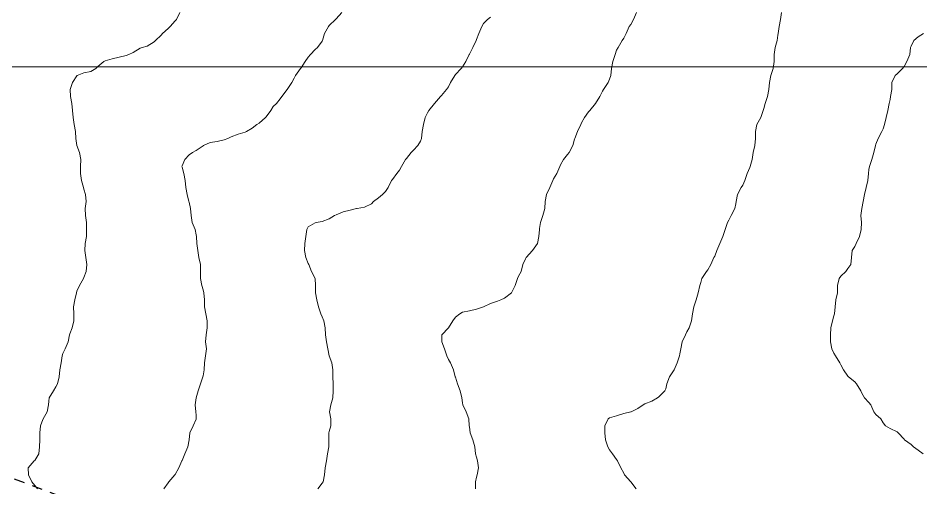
# Model space of a CAD drawing. Header units: centimetres. Extents: x 0 to 642158, y -847 to 649707.
# Drawn here: x 616081 to 616145.5, y 620557.3 to 620590.9 of the extents above; entities that cross this region are included whole.
import ezdxf

# ---------------------------------------------------------------- set-up
doc = ezdxf.new("R2010")
doc.units = ezdxf.units.CM
doc.header["$MEASUREMENT"] = 0
doc.linetypes.add('JIS_02_0.7', pattern=[1.35, 0.75, -0.6])
for name, color, linetype, lineweight in [('MEV_grille', 254, 'Continuous', 9), ('WAL_parcellaire agricole', 7, 'JIS_02_0.7', 25), ('WAL_topographie 0.5', 253, 'Continuous', 20)]:
    doc.layers.add(name, color=color, linetype=linetype, lineweight=lineweight)

# ---------------------------------------------------------------- blocks, each defined once
blk = doc.blocks.new('*U114')
at = {"layer": 'MEV_grille', "transparency": 33554687}
blk.add_lwpolyline([(-1338.461, 0), (1338.461, 0)], dxfattribs=at)
blk = doc.blocks.new('*U115')
at = {"layer": 'MEV_grille', "color": 0, "linetype": 'ByBlock', "lineweight": -2, "transparency": 16777216}
blk.add_blockref('*U114', (0, -1800), dxfattribs=at)

msp = doc.modelspace()

# ---------------------------------------------------------------- linework, layer by layer
at = {"layer": 'WAL_parcellaire agricole'}
msp.add_lwpolyline([(616089.528, 620476.69), (616108.823, 620523.391), (616114.022, 620527.192), (616115.521, 620534.492), (616111.721, 620538.492), (616106.52, 620543.391), (616087.819, 620555.289), (616073.819, 620560.587)], dxfattribs=at)
at = {"layer": 'WAL_topographie 0.5'}
for points in [[(616092.597, 620591.25), (616092.353, 620590.75), (616092.25, 620590.645), (616091.909, 620590.25), (616091.75, 620590.107), (616091.352, 620589.75), (616091.25, 620589.632), (616090.847, 620589.25), (616090.75, 620589.15), (616090.25, 620588.85), (616089.9, 620588.75), (616089.75, 620588.698), (616089.25, 620588.385), (616088.958, 620588.25), (616088.75, 620588.169), (616088.25, 620588.059), (616087.75, 620587.932), (616087.25, 620587.8), (616087.162, 620587.75), (616086.75, 620587.4), (616086.6, 620587.25), (616086.25, 620587.044), (616085.75, 620586.95), (616085.276, 620586.75), (616085.25, 620586.732), (616084.921, 620586.25), (616084.774, 620585.75), (616084.793, 620585.25), (616084.875, 620584.75), (616084.935, 620584.25), (616084.972, 620583.75), (616085.052, 620583.25), (616085.141, 620582.75), (616085.167, 620582.25), (616085.25, 620581.75), (616085.25, 620581.75), (616085.442, 620581.25), (616085.523, 620580.75), (616085.496, 620580.25), (616085.509, 620579.75), (616085.583, 620579.25), (616085.712, 620578.75), (616085.75, 620578.635), (616085.859, 620578.25), (616085.917, 620577.75), (616085.827, 620577.25), (616085.859, 620576.75), (616085.924, 620576.25), (616085.928, 620575.75), (616085.924, 620575.25), (616085.842, 620574.75), (616085.8, 620574.25), (616085.89, 620573.75), (616085.955, 620573.25), (616085.904, 620572.75), (616085.75, 620572.321), (616085.715, 620572.25), (616085.424, 620571.75), (616085.25, 620571.35), (616085.228, 620571.25), (616085.102, 620570.75), (616085.013, 620570.25), (616085.037, 620569.75), (616085.023, 620569.25), (616084.896, 620568.75), (616084.75, 620568.303), (616084.729, 620568.25), (616084.621, 620567.75), (616084.417, 620567.25), (616084.25, 620566.904), (616084.187, 620566.75), (616084.114, 620566.25), (616084.023, 620565.75), (616083.969, 620565.25), (616083.853, 620564.75), (616083.75, 620564.531), (616083.583, 620564.25), (616083.275, 620563.75), (616083.25, 620563.5), (616083.23, 620563.25), (616083.13, 620562.75), (616082.847, 620562.25), (616082.75, 620562.019), (616082.637, 620561.75), (616082.609, 620561.25), (616082.594, 620560.75), (616082.571, 620560.25), (616082.538, 620559.75), (616082.25, 620559.281), (616082.204, 620559.25), (616081.779, 620558.75), (616081.803, 620558.25), (616082.028, 620557.75), (616082.25, 620557.496), (616082.435, 620557.25)], [(616104.15, 620591.25), (616103.75, 620590.806), (616103.702, 620590.75), (616103.25, 620590.326), (616103.195, 620590.25), (616102.91, 620589.75), (616102.77, 620589.25), (616102.75, 620589.204), (616102.417, 620588.75), (616102.25, 620588.603), (616101.917, 620588.25), (616101.75, 620588.062), (616101.528, 620587.75), (616101.25, 620587.304), (616101.207, 620587.25), (616100.844, 620586.75), (616100.75, 620586.562), (616100.578, 620586.25), (616100.25, 620585.75), (616100.25, 620585.75), (616099.861, 620585.25), (616099.75, 620585.092), (616099.479, 620584.75), (616099.25, 620584.53), (616099.087, 620584.25), (616098.75, 620583.797), (616098.707, 620583.75), (616098.25, 620583.36), (616098.089, 620583.25), (616097.75, 620583), (616097.337, 620582.75), (616097.25, 620582.712), (616096.75, 620582.566), (616096.25, 620582.375), (616096.011, 620582.25), (616095.75, 620582.147), (616095.25, 620582.047), (616094.75, 620581.96), (616094.273, 620581.75), (616094.25, 620581.729), (616093.75, 620581.395), (616093.5, 620581.25), (616093.25, 620581.089), (616092.933, 620580.75), (616092.75, 620580.292), (616092.739, 620580.25), (616092.75, 620580.208), (616092.872, 620579.75), (616092.979, 620579.25), (616093.019, 620578.75), (616093.1, 620578.25), (616093.241, 620577.75), (616093.25, 620577.714), (616093.36, 620577.25), (616093.39, 620576.75), (616093.473, 620576.25), (616093.673, 620575.75), (616093.75, 620575.387), (616093.777, 620575.25), (616093.81, 620574.75), (616093.868, 620574.25), (616093.952, 620573.75), (616094.057, 620573.25), (616094.074, 620572.75), (616094.067, 620572.25), (616094.168, 620571.75), (616094.25, 620571.442), (616094.3, 620571.25), (616094.346, 620570.75), (616094.345, 620570.25), (616094.443, 620569.75), (616094.547, 620569.25), (616094.536, 620568.75), (616094.456, 620568.25), (616094.429, 620567.75), (616094.483, 620567.25), (616094.428, 620566.75), (616094.341, 620566.25), (616094.335, 620565.75), (616094.25, 620565.312), (616094.234, 620565.25), (616094.059, 620564.75), (616093.904, 620564.25), (616093.75, 620563.75), (616093.75, 620563.75), (616093.675, 620563.25), (616093.737, 620562.75), (616093.75, 620562.5), (616093.762, 620562.25), (616093.75, 620562.217), (616093.55, 620561.75), (616093.311, 620561.25), (616093.25, 620560.75), (616093.25, 620560.75), (616093.15, 620560.25), (616092.947, 620559.75), (616092.75, 620559.281), (616092.739, 620559.25), (616092.524, 620558.75), (616092.25, 620558.271), (616092.235, 620558.25), (616091.795, 620557.75), (616091.75, 620557.687), (616091.458, 620557.25)], [(616125.165, 620591.25), (616124.944, 620590.75), (616124.75, 620590.4), (616124.645, 620590.25), (616124.417, 620589.75), (616124.25, 620589.417), (616124.153, 620589.25), (616123.864, 620588.75), (616123.75, 620588.55), (616123.632, 620588.25), (616123.473, 620587.75), (616123.39, 620587.25), (616123.327, 620586.75), (616123.25, 620586.5), (616123.139, 620586.25), (616122.817, 620585.75), (616122.75, 620585.632), (616122.553, 620585.25), (616122.25, 620584.75), (616122.25, 620584.75), (616121.828, 620584.25), (616121.75, 620584.167), (616121.452, 620583.75), (616121.25, 620583.38), (616121.186, 620583.25), (616120.945, 620582.75), (616120.762, 620582.25), (616120.75, 620582.2), (616120.621, 620581.75), (616120.371, 620581.25), (616120.25, 620581.104), (616119.957, 620580.75), (616119.75, 620580.375), (616119.691, 620580.25), (616119.474, 620579.75), (616119.25, 620579.368), (616119.193, 620579.25), (616118.975, 620578.75), (616118.75, 620578.25), (616118.75, 620578.25), (616118.64, 620577.75), (616118.634, 620577.25), (616118.488, 620576.75), (616118.323, 620576.25), (616118.25, 620575.821), (616118.234, 620575.75), (616118.19, 620575.25), (616118.114, 620574.75), (616117.75, 620574.25), (616117.75, 620574.25), (616117.288, 620573.75), (616117.25, 620573.673), (616117.06, 620573.25), (616116.942, 620572.75), (616116.75, 620572.417), (616116.674, 620572.25), (616116.507, 620571.75), (616116.25, 620571.25), (616116.25, 620571.25), (616115.75, 620570.864), (616115.484, 620570.75), (616115.25, 620570.653), (616114.75, 620570.472), (616114.25, 620570.25), (616114.25, 620570.25), (616113.75, 620570.08), (616113.25, 620569.956), (616112.75, 620569.848), (616112.568, 620569.75), (616112.25, 620569.509), (616112.053, 620569.25), (616111.75, 620568.75), (616111.75, 620568.75), (616111.273, 620568.25), (616111.267, 620567.75), (616111.461, 620567.25), (616111.644, 620566.75), (616111.75, 620566.475), (616111.891, 620566.25), (616112.114, 620565.75), (616112.237, 620565.25), (616112.25, 620565.212), (616112.396, 620564.75), (616112.587, 620564.25), (616112.696, 620563.75), (616112.75, 620563.393), (616112.779, 620563.25), (616113.019, 620562.75), (616113.203, 620562.25), (616113.239, 620561.75), (616113.25, 620561.666), (616113.311, 620561.25), (616113.5, 620560.75), (616113.628, 620560.25), (616113.687, 620559.75), (616113.75, 620559.5), (616113.818, 620559.25), (616113.903, 620558.75), (616113.795, 620558.25), (616113.75, 620558.083), (616113.69, 620557.75), (616113.679, 620557.25)], [(616135.519, 620591.25), (616135.426, 620590.75), (616135.35, 620590.25), (616135.27, 620589.75), (616135.25, 620589.625), (616135.202, 620589.25), (616135.056, 620588.75), (616134.984, 620588.25), (616134.991, 620587.75), (616134.911, 620587.25), (616134.75, 620586.75), (616134.75, 620586.75), (616134.655, 620586.25), (616134.614, 620585.75), (616134.5, 620585.25), (616134.345, 620584.75), (616134.25, 620584.4), (616134.212, 620584.25), (616134.036, 620583.75), (616133.75, 620583.25), (616133.75, 620583.25), (616133.657, 620582.75), (616133.664, 620582.25), (616133.606, 620581.75), (616133.49, 620581.25), (616133.409, 620580.75), (616133.274, 620580.25), (616133.25, 620580.187), (616133.061, 620579.75), (616132.891, 620579.25), (616132.75, 620578.927), (616132.639, 620578.75), (616132.359, 620578.25), (616132.284, 620577.75), (616132.25, 620577.6), (616132.179, 620577.25), (616131.93, 620576.75), (616131.75, 620576.429), (616131.648, 620576.25), (616131.494, 620575.75), (616131.329, 620575.25), (616131.25, 620575.098), (616131.107, 620574.75), (616130.905, 620574.25), (616130.75, 620573.859), (616130.687, 620573.75), (616130.459, 620573.25), (616130.25, 620572.875), (616130.15, 620572.75), (616129.833, 620572.25), (616129.75, 620571.977), (616129.689, 620571.75), (616129.555, 620571.25), (616129.413, 620570.75), (616129.25, 620570.25), (616129.25, 620570.25), (616129.159, 620569.75), (616129.078, 620569.25), (616128.914, 620568.75), (616128.75, 620568.444), (616128.652, 620568.25), (616128.429, 620567.75), (616128.329, 620567.25), (616128.25, 620566.875), (616128.223, 620566.75), (616128.064, 620566.25), (616127.842, 620565.75), (616127.75, 620565.601), (616127.514, 620565.25), (616127.341, 620564.75), (616127.25, 620564.393), (616127.193, 620564.25), (616126.75, 620563.807), (616126.655, 620563.75), (616126.25, 620563.514), (616125.75, 620563.321), (616125.635, 620563.25), (616125.25, 620562.987), (616124.776, 620562.75), (616124.75, 620562.739), (616124.25, 620562.625), (616123.75, 620562.457), (616123.25, 620562.319), (616123.141, 620562.25), (616122.917, 620561.75), (616122.908, 620561.25), (616122.964, 620560.75), (616123.122, 620560.25), (616123.25, 620560.03), (616123.456, 620559.75), (616123.75, 620559.333), (616123.807, 620559.25), (616124.057, 620558.75), (616124.25, 620558.364), (616124.313, 620558.25), (616124.75, 620557.75), (616124.75, 620557.75), (616125.139, 620557.25)], [(616114.75, 620590.917), (616114.536, 620590.75), (616114.25, 620590.464), (616114.121, 620590.25), (616113.926, 620589.75), (616113.75, 620589.317), (616113.72, 620589.25), (616113.493, 620588.75), (616113.25, 620588.278), (616113.237, 620588.25), (616113, 620587.75), (616112.75, 620587.37), (616112.653, 620587.25), (616112.25, 620586.833), (616112.196, 620586.75), (616111.897, 620586.25), (616111.75, 620585.937), (616111.614, 620585.75), (616111.25, 620585.321), (616111.189, 620585.25), (616110.75, 620584.75), (616110.75, 620584.75), (616110.347, 620584.25), (616110.25, 620584.083), (616110.087, 620583.75), (616109.961, 620583.25), (616109.883, 620582.75), (616109.817, 620582.25), (616109.75, 620582.062), (616109.565, 620581.75), (616109.25, 620581.423), (616109.089, 620581.25), (616108.75, 620580.837), (616108.693, 620580.75), (616108.401, 620580.25), (616108.25, 620580), (616108.078, 620579.75), (616107.75, 620579.337), (616107.693, 620579.25), (616107.458, 620578.75), (616107.25, 620578.462), (616107.046, 620578.25), (616106.75, 620578.028), (616106.405, 620577.75), (616106.25, 620577.595), (616105.75, 620577.356), (616105.25, 620577.262), (616105.2, 620577.25), (616104.75, 620577.145), (616104.25, 620577.028), (616103.75, 620576.815), (616103.63, 620576.75), (616103.25, 620576.529), (616102.75, 620576.337), (616102.306, 620576.25), (616102.25, 620576.236), (616101.75, 620575.941), (616101.647, 620575.75), (616101.583, 620575.25), (616101.511, 620574.75), (616101.481, 620574.25), (616101.573, 620573.75), (616101.75, 620573.341), (616101.782, 620573.25), (616101.985, 620572.75), (616102.25, 620572.25), (616102.25, 620572.25), (616102.276, 620571.75), (616102.259, 620571.25), (616102.361, 620570.75), (616102.488, 620570.25), (616102.648, 620569.75), (616102.75, 620569.53), (616102.865, 620569.25), (616102.962, 620568.75), (616102.974, 620568.25), (616103.05, 620567.75), (616103.14, 620567.25), (616103.25, 620566.75), (616103.25, 620566.75), (616103.42, 620566.25), (616103.5, 620565.75), (616103.506, 620565.25), (616103.525, 620564.75), (616103.534, 620564.25), (616103.494, 620563.75), (616103.35, 620563.25), (616103.273, 620562.75), (616103.352, 620562.25), (616103.364, 620561.75), (616103.25, 620561.35), (616103.225, 620561.25), (616103.212, 620560.75), (616103.216, 620560.25), (616103.13, 620559.75), (616103.039, 620559.25), (616102.966, 620558.75), (616102.912, 620558.25), (616102.811, 620557.75), (616102.75, 620557.663), (616102.433, 620557.25)], [(616145.639, 620589.75), (616145.25, 620589.511), (616144.947, 620589.25), (616144.75, 620588.855), (616144.715, 620588.75), (616144.668, 620588.25), (616144.44, 620587.75), (616144.25, 620587.398), (616144.129, 620587.25), (616143.75, 620586.859), (616143.615, 620586.75), (616143.389, 620586.25), (616143.37, 620585.75), (616143.29, 620585.25), (616143.25, 620585.028), (616143.196, 620584.75), (616143.099, 620584.25), (616142.983, 620583.75), (616142.866, 620583.25), (616142.75, 620582.937), (616142.664, 620582.75), (616142.407, 620582.25), (616142.25, 620581.857), (616142.214, 620581.75), (616142.088, 620581.25), (616141.964, 620580.75), (616141.781, 620580.25), (616141.75, 620580.05), (616141.713, 620579.75), (616141.675, 620579.25), (616141.55, 620578.75), (616141.426, 620578.25), (616141.341, 620577.75), (616141.25, 620577.25), (616141.25, 620577.25), (616141.173, 620576.75), (616141.213, 620576.25), (616141.191, 620575.75), (616141.079, 620575.25), (616140.847, 620574.75), (616140.75, 620574.55), (616140.546, 620574.25), (616140.5, 620573.75), (616140.446, 620573.25), (616140.25, 620572.969), (616140.098, 620572.75), (616139.75, 620572.43), (616139.632, 620572.25), (616139.513, 620571.75), (616139.5, 620571.25), (616139.396, 620570.75), (616139.346, 620570.25), (616139.286, 620569.75), (616139.25, 620569.607), (616139.146, 620569.25), (616139.033, 620568.75), (616139, 620568.25), (616139.009, 620567.75), (616139.095, 620567.25), (616139.25, 620566.929), (616139.35, 620566.75), (616139.671, 620566.25), (616139.75, 620566.1), (616139.934, 620565.75), (616140.25, 620565.288), (616140.278, 620565.25), (616140.75, 620564.881), (616140.87, 620564.75), (616141.176, 620564.25), (616141.25, 620564.068), (616141.434, 620563.75), (616141.75, 620563.417), (616141.875, 620563.25), (616142.092, 620562.75), (616142.25, 620562.562), (616142.607, 620562.25), (616142.75, 620561.964), (616142.938, 620561.75), (616143.25, 620561.558), (616143.75, 620561.325), (616143.838, 620561.25), (616144.25, 620560.783), (616144.288, 620560.75), (616144.75, 620560.417), (616144.917, 620560.25), (616145.25, 620560), (616145.625, 620559.75)]]:
    msp.add_lwpolyline(points, dxfattribs=at)

# ---------------------------------------------------------------- block references
at = {"layer": 'MEV_grille', "transparency": 33554687}
msp.add_blockref('*U115', (616669.481, 622387.381), dxfattribs=at)

doc.saveas('drawing.dxf')
